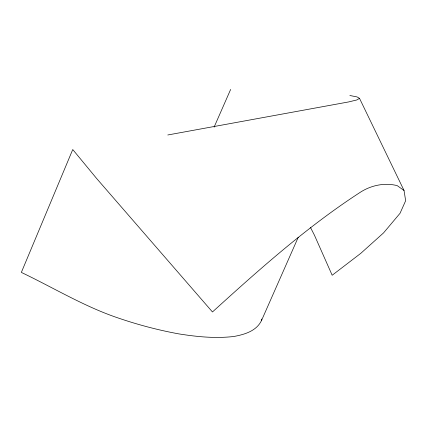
<?xml version="1.0" encoding="UTF-8"?>
<svg xmlns="http://www.w3.org/2000/svg" width="427" height="427" viewBox="0 0 427 427"><rect width="100%" height="100%" fill="white"/><g stroke="black" fill="none" stroke-linecap="round" stroke-linejoin="round"><path stroke-width="0.64" d="M310.504 227.5L314.437 235.192L332.174 275.255L360.799 253.328L383.542 232.912L400.04 213.292L405.65 200.733L404.038 190.495L397.201 185.628C384.199 182.34 370.353 185.467 359.342 192.903C306.426 227.356 259.093 269.602 212.459 311.966L96.593 178.443L72.75 149.535L21.35 272.41C53.466 287.734 84.119 306.485 117.975 317.923C137.804 324.717 158.097 330.098 178.726 333.871C196.922 336.786 215.421 338.643 233.815 336.487C244.57 334.522 256.627 331.042 261.623 320.282L261.751 319.012M214.092 127.15L230.644 89.43M261.623 320.282L298.201 237.359M404.038 190.495L359.513 98.349L356.849 99.945L348.71 101.92L167.795 134.98M349.862 95.509L357.031 96.913L359.513 98.349"/></g></svg>
